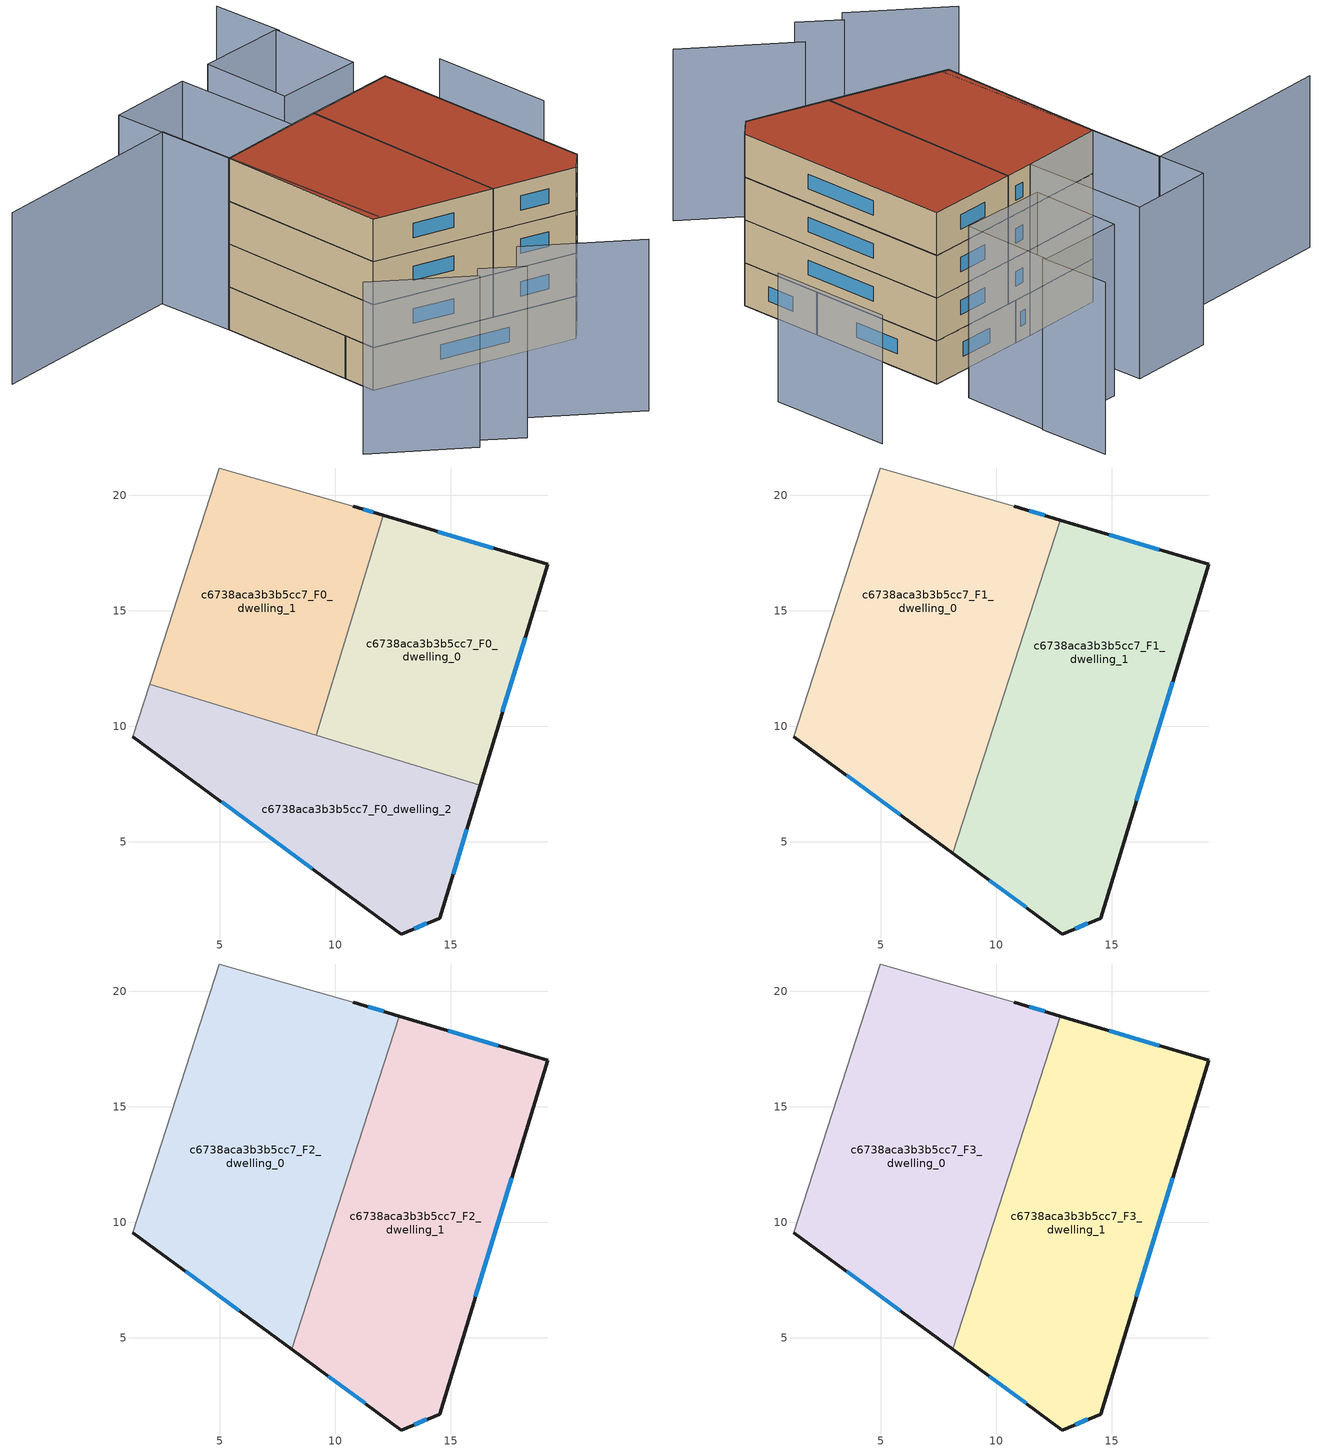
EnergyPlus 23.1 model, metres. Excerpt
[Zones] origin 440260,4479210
c6738aca3b3b5cc7_F0_dwelling_0
 floor ground (EU_floor_Construction): 16.27,7.46 19.18,17.01 12.08,19.14 9.17,9.62 z0
 wall outside (EU_wall_Construction): 12.08,19.14 19.18,17.01 16.27,7.46 z0:3
 wall to c6738aca3b3b5cc7_F0_dwelling_1 (EU_wall_Construction): 9.17,9.62 12.08,19.14 z0:3
 wall to c6738aca3b3b5cc7_F0_dwelling_2 (EU_wall_Construction): 16.27,7.46 9.17,9.62 z0:3
 window (EU_Window_Construction): 14.43,18.44 16.83,17.72 / 18.22,13.85 17.23,10.63 z0.99:2.01
c6738aca3b3b5cc7_F0_dwelling_1
 floor ground (EU_floor_Construction): 9.17,9.62 12.08,19.14 10.77,19.53 4.97,21.19 1.96,11.83 z0
 wall outside (EU_wall_Construction): 10.77,19.53 12.08,19.14 z0:3
 wall adiabatic (EU_wall_Construction): 1.96,11.83 4.97,21.19 10.77,19.53 z0:3
 wall to c6738aca3b3b5cc7_F0_dwelling_2 (EU_wall_Construction): 9.17,9.62 1.96,11.83 z0:3
 window (EU_Window_Construction): 11.2,19.4 11.64,19.27 z0.99:2.01
c6738aca3b3b5cc7_F0_dwelling_2
 floor ground (EU_floor_Construction): 14.51,1.7 16.27,7.46 1.96,11.83 1.23,9.56 12.86,1.01 z0
 wall outside (EU_wall_Construction): 16.27,7.46 14.51,1.7 12.86,1.01 1.23,9.56 z0:3
 wall adiabatic (EU_wall_Construction): 1.23,9.56 1.96,11.83 z0:3
 window (EU_Window_Construction): 15.68,5.55 15.09,3.61 / 13.96,1.47 13.4,1.24 / 9,3.85 5.09,6.73 z0.99:2.01
c6738aca3b3b5cc7_F1_dwelling_0
 floor to c6738aca3b3b5cc7_F0_dwelling_1 (EU_floor_Construction): 9.17,9.62 12.08,19.14 10.77,19.53 4.97,21.19 1.96,11.82 z3
 floor to c6738aca3b3b5cc7_F0_dwelling_2 (EU_floor_Construction): 8.11,4.51 9.7,9.46 1.96,11.82 1.23,9.56 z3
 floor to c6738aca3b3b5cc7_F0_dwelling_0 (EU_floor_Construction): 9.7,9.46 12.76,18.94 12.08,19.14 9.17,9.62 z3
 wall outside (EU_wall_Construction): 8.11,4.51 1.23,9.56 / 10.77,19.53 12.76,18.94 z3:6
 wall adiabatic (EU_wall_Construction): 1.23,9.56 4.97,21.19 10.77,19.53 z3:6
 wall to c6738aca3b3b5cc7_F1_dwelling_1 (EU_wall_Construction): 12.76,18.94 8.11,4.51 z3:6
 window (EU_Window_Construction): 5.83,6.18 3.51,7.89 / 11.43,19.34 12.1,19.13 z3.99:5.01
c6738aca3b3b5cc7_F1_dwelling_1
 floor to c6738aca3b3b5cc7_F0_dwelling_0 (EU_floor_Construction): 16.27,7.46 19.18,17.01 12.76,18.94 9.7,9.46 z3
 floor to c6738aca3b3b5cc7_F0_dwelling_2 (EU_floor_Construction): 14.51,1.7 16.27,7.46 9.7,9.46 8.11,4.51 12.86,1.01 z3
 wall outside (EU_wall_Construction): 12.76,18.94 19.18,17.01 14.51,1.7 12.86,1.01 8.11,4.51 z3:6
 window (EU_Window_Construction): 11.28,2.17 9.68,3.35 / 14.89,18.3 17.05,17.65 / 17.63,11.94 16.06,6.78 / 13.96,1.47 13.4,1.24 z3.99:5.01
c6738aca3b3b5cc7_F2_dwelling_0
 floor to c6738aca3b3b5cc7_F1_dwelling_0 (EU_floor_Construction): 8.11,4.51 12.76,18.94 10.77,19.53 4.97,21.19 1.23,9.56 z6
 wall outside (EU_wall_Construction): 8.11,4.51 1.23,9.56 / 10.77,19.53 12.76,18.94 z6:9
 wall adiabatic (EU_wall_Construction): 1.23,9.56 4.97,21.19 10.77,19.53 z6:9
 wall to c6738aca3b3b5cc7_F2_dwelling_1 (EU_wall_Construction): 12.76,18.94 8.11,4.51 z6:9
 window (EU_Window_Construction): 5.83,6.18 3.51,7.89 / 11.43,19.34 12.1,19.13 z6.99:8.01
c6738aca3b3b5cc7_F2_dwelling_1
 floor to c6738aca3b3b5cc7_F1_dwelling_1 (EU_floor_Construction): 14.51,1.7 19.18,17.01 12.76,18.94 8.11,4.51 12.86,1.01 z6
 wall outside (EU_wall_Construction): 12.76,18.94 19.18,17.01 14.51,1.7 12.86,1.01 8.11,4.51 z6:9
 window (EU_Window_Construction): 11.28,2.17 9.68,3.35 / 14.89,18.3 17.05,17.65 / 17.63,11.94 16.06,6.78 / 13.96,1.47 13.4,1.24 z6.99:8.01
c6738aca3b3b5cc7_F3_dwelling_0
 floor to c6738aca3b3b5cc7_F2_dwelling_0 (EU_floor_Construction): 8.11,4.51 12.76,18.94 10.77,19.53 4.97,21.19 1.23,9.56 z9
 wall outside (EU_wall_Construction): 8.11,4.51 1.23,9.56 / 10.77,19.53 12.76,18.94 z9:12
 wall adiabatic (EU_wall_Construction): 1.23,9.56 4.97,21.19 10.77,19.53 z9:12
 wall to c6738aca3b3b5cc7_F3_dwelling_1 (EU_wall_Construction): 12.76,18.94 8.11,4.51 z9:12
 window (EU_Window_Construction): 5.83,6.18 3.51,7.89 / 11.43,19.34 12.1,19.13 z9.99:11.01
 roof outside (EU_roof_Construction): 12.76,18.94 8.11,4.51 1.23,9.56 4.97,21.19 10.77,19.53 z12
c6738aca3b3b5cc7_F3_dwelling_1
 floor to c6738aca3b3b5cc7_F2_dwelling_1 (EU_floor_Construction): 14.51,1.7 19.18,17.01 12.76,18.94 8.11,4.51 12.86,1.01 z9
 wall outside (EU_wall_Construction): 12.76,18.94 19.18,17.01 14.51,1.7 12.86,1.01 8.11,4.51 z9:12
 window (EU_Window_Construction): 11.28,2.17 9.68,3.35 / 14.89,18.3 17.05,17.65 / 17.63,11.94 16.06,6.78 / 13.96,1.47 13.4,1.24 z9.99:11.01
 roof outside (EU_roof_Construction): 19.18,17.01 14.51,1.7 12.86,1.01 8.11,4.51 12.76,18.94 z12
shading: 1.56,-0.1 5.93,-7.12 / -2.18,0.85 -0.56,-1.8 / -6.85,6.55 -3.01,0.34 / -7.34,30.34 6.51,26.4 / 6.51,26.4 1.69,9.43 / 23.41,30.48 22.06,25.57 / 20.03,19.59 14.04,21.52 / 14.04,21.52 16.02,27.71 / 16.02,27.71 22.02,25.78 / 22.02,25.78 20.03,19.59 / 10.77,19.53 4.97,21.19 / 4.97,21.19 7.44,29.82 / 7.44,29.82 13.23,28.17 / 13.23,28.17 10.77,19.53 z0:12; 25.49,9.06 27.96,17.3 z0:9
[Building]
EU S2 Campaign: North Axis=0; Terrain=City; Solar Distribution=FullExterior
[Site:Location]
Madrid: Latitude=40.5; Longitude=-3.5; Time Zone=1; Elevation=609
[SizingPeriod:WeatherFileDays]
AnnualSizingPeriod: Begin Month=1; Begin Day of Month=1; End Month=12; End Day of Month=31; Day of Week for Start Day=Monday; Use Weather File Daylight Saving Period=No; Use Weather File Rain and Snow Indicators=No
[MATERIAL]
EU_InternalMass_Material: Roughness=MediumRough; Thickness=0.1; Conductivity=1; Density=1800; Specific Heat=900; Thermal Absorptance=0.9; Solar Absorptance=0.7; Visible Absorptance=0.7
[MATERIAL:NOMASS] Roughness=MediumRough; Thermal Absorptance=0.9; Solar Absorptance=0.7; Visible Absorptance=0.7
Name | Thermal Resistance
EU_wall_NoMass | 0.609216
EU_roof_NoMass | 0.513268
EU_floor_NoMass | 0.568163
[WINDOWMATERIAL:SIMPLEGLAZINGSYSTEM]
EU_Window_SimpleGlazing: UFactor=5.50606; Solar Heat Gain Coefficient=0.85; Visible Transmittance=0.85
[CONSTRUCTION]
EU_wall_Construction: EU_wall_NoMass
EU_roof_Construction: EU_roof_NoMass
EU_floor_Construction: EU_floor_NoMass
EU_InternalMass_Construction: EU_InternalMass_Material
EU_Window_Construction: EU_Window_SimpleGlazing
[ZONE] Type=1; Multiplier=1; Ceiling Height=autocalculate; Floor Area=autocalculate; Part of Total Floor Area=Yes
Name | Volume
c6738aca3b3b5cc7_F0_dwelling_0 | 221.822
c6738aca3b3b5cc7_F1_dwelling_0; c6738aca3b3b5cc7_F2_dwelling_0; c6738aca3b3b5cc7_F3_dwelling_0 | 332.741
c6738aca3b3b5cc7_F0_dwelling_1 | 221.84
c6738aca3b3b5cc7_F1_dwelling_1; c6738aca3b3b5cc7_F2_dwelling_1; c6738aca3b3b5cc7_F3_dwelling_1 | 332.749
c6738aca3b3b5cc7_F0_dwelling_2 | 221.823
[INTERNALMASS] Construction=EU_InternalMass_Construction
Name | Zone or ZoneList | Surface Area
c6738aca3b3b5cc7_F0_dwelling_0_EU_InternalMass | c6738aca3b3b5cc7_F0_dwelling_0 | 73.9411
c6738aca3b3b5cc7_F0_dwelling_1_EU_InternalMass | c6738aca3b3b5cc7_F0_dwelling_1 | 73.9438
c6738aca3b3b5cc7_F0_dwelling_2_EU_InternalMass | c6738aca3b3b5cc7_F0_dwelling_2 | 73.941
c6738aca3b3b5cc7_F1_dwelling_0_EU_InternalMass | c6738aca3b3b5cc7_F1_dwelling_0 | 110.914
c6738aca3b3b5cc7_F1_dwelling_1_EU_InternalMass | c6738aca3b3b5cc7_F1_dwelling_1 | 110.916
c6738aca3b3b5cc7_F2_dwelling_0_EU_InternalMass | c6738aca3b3b5cc7_F2_dwelling_0 | 110.914
c6738aca3b3b5cc7_F2_dwelling_1_EU_InternalMass | c6738aca3b3b5cc7_F2_dwelling_1 | 110.916
c6738aca3b3b5cc7_F3_dwelling_0_EU_InternalMass | c6738aca3b3b5cc7_F3_dwelling_0 | 110.914
c6738aca3b3b5cc7_F3_dwelling_1_EU_InternalMass | c6738aca3b3b5cc7_F3_dwelling_1 | 110.916
[OTHEREQUIPMENT] Fuel Type=Electricity; Design Level Calculation Method=Watts/Area; Power per Zone Floor Area=1; Fraction Latent=0; Fraction Radiant=0; Fraction Lost=0; Carbon Dioxide Generation Rate=0; EndUse Subcategory=EU_Step8_InternalGains
Name | Zone or ZoneList or Space or SpaceList | Schedule
EU_Step8_InternalGain_c6738aca3b3b5cc7_F0_dwelling_0_f000 | c6738aca3b3b5cc7_F0_dwelling_0 | EU_Step8_GainSchedule_c6738aca3b3b5cc7_F0_dwelling_0_f000
EU_Step8_InternalGain_c6738aca3b3b5cc7_F0_dwelling_1_f000 | c6738aca3b3b5cc7_F0_dwelling_1 | EU_Step8_GainSchedule_c6738aca3b3b5cc7_F0_dwelling_1_f000
EU_Step8_InternalGain_c6738aca3b3b5cc7_F0_dwelling_2_f000 | c6738aca3b3b5cc7_F0_dwelling_2 | EU_Step8_GainSchedule_c6738aca3b3b5cc7_F0_dwelling_2_f000
EU_Step8_InternalGain_c6738aca3b3b5cc7_F1_dwelling_0_f000 | c6738aca3b3b5cc7_F1_dwelling_0 | EU_Step8_GainSchedule_c6738aca3b3b5cc7_F1_dwelling_0_f000
EU_Step8_InternalGain_c6738aca3b3b5cc7_F1_dwelling_1_f000 | c6738aca3b3b5cc7_F1_dwelling_1 | EU_Step8_GainSchedule_c6738aca3b3b5cc7_F1_dwelling_1_f000
EU_Step8_InternalGain_c6738aca3b3b5cc7_F2_dwelling_0_f000 | c6738aca3b3b5cc7_F2_dwelling_0 | EU_Step8_GainSchedule_c6738aca3b3b5cc7_F2_dwelling_0_f000
EU_Step8_InternalGain_c6738aca3b3b5cc7_F2_dwelling_1_f000 | c6738aca3b3b5cc7_F2_dwelling_1 | EU_Step8_GainSchedule_c6738aca3b3b5cc7_F2_dwelling_1_f000
EU_Step8_InternalGain_c6738aca3b3b5cc7_F3_dwelling_0_f000 | c6738aca3b3b5cc7_F3_dwelling_0 | EU_Step8_GainSchedule_c6738aca3b3b5cc7_F3_dwelling_0_f000
EU_Step8_InternalGain_c6738aca3b3b5cc7_F3_dwelling_1_f000 | c6738aca3b3b5cc7_F3_dwelling_1 | EU_Step8_GainSchedule_c6738aca3b3b5cc7_F3_dwelling_1_f000
[ZONEVENTILATION:DESIGNFLOWRATE] Schedule=EU_AlwaysOn; Design Flow Rate Calculation Method=AirChanges/Hour; Air Changes per Hour=0.752966; Ventilation Type=Natural; Fan Pressure Rise=0; Fan Total Efficiency=1; Constant Term Coefficient=1; Temperature Term Coefficient=0; Velocity Term Coefficient=0; Velocity Squared Term Coefficient=0; Minimum Indoor Temperature=-100; Maximum Indoor Temperature=100; Delta Temperature=-100; Minimum Outdoor Temperature=-100; Maximum Outdoor Temperature=100; Maximum Wind Speed=40
Name | Zone or ZoneList or Space or SpaceList
EU_ConstantAir_c6738aca3b3b5cc7_F0_dwelling_0 | c6738aca3b3b5cc7_F0_dwelling_0
EU_ConstantAir_c6738aca3b3b5cc7_F0_dwelling_1 | c6738aca3b3b5cc7_F0_dwelling_1
EU_ConstantAir_c6738aca3b3b5cc7_F0_dwelling_2 | c6738aca3b3b5cc7_F0_dwelling_2
EU_ConstantAir_c6738aca3b3b5cc7_F1_dwelling_0 | c6738aca3b3b5cc7_F1_dwelling_0
EU_ConstantAir_c6738aca3b3b5cc7_F1_dwelling_1 | c6738aca3b3b5cc7_F1_dwelling_1
EU_ConstantAir_c6738aca3b3b5cc7_F2_dwelling_0 | c6738aca3b3b5cc7_F2_dwelling_0
EU_ConstantAir_c6738aca3b3b5cc7_F2_dwelling_1 | c6738aca3b3b5cc7_F2_dwelling_1
EU_ConstantAir_c6738aca3b3b5cc7_F3_dwelling_0 | c6738aca3b3b5cc7_F3_dwelling_0
EU_ConstantAir_c6738aca3b3b5cc7_F3_dwelling_1 | c6738aca3b3b5cc7_F3_dwelling_1
[HVACTEMPLATE:THERMOSTAT] Constant Heating Setpoint=20; Constant Cooling Setpoint=50
EU_HeatOnly_c6738aca3b3b5cc7_F0_dwelling_0; EU_HeatOnly_c6738aca3b3b5cc7_F0_dwelling_1; EU_HeatOnly_c6738aca3b3b5cc7_F0_dwelling_2; EU_HeatOnly_c6738aca3b3b5cc7_F1_dwelling_0; EU_HeatOnly_c6738aca3b3b5cc7_F1_dwelling_1; EU_HeatOnly_c6738aca3b3b5cc7_F2_dwelling_0; EU_HeatOnly_c6738aca3b3b5cc7_F2_dwelling_1; EU_HeatOnly_c6738aca3b3b5cc7_F3_dwelling_0; EU_HeatOnly_c6738aca3b3b5cc7_F3_dwelling_1
[HVACTEMPLATE:ZONE:IDEALLOADSAIRSYSTEM] System Availability Schedule=EU_AlwaysOn; Maximum Heating Supply Air Temperature=50; Minimum Cooling Supply Air Temperature=13; Maximum Heating Supply Air Humidity Ratio=0.0156; Minimum Cooling Supply Air Humidity Ratio=0.0077; Heating Limit=NoLimit; Cooling Limit=NoLimit; Heating Availability Schedule=EU_AlwaysOn; Cooling Availability Schedule=EU_CoolingOff; Dehumidification Control Type=ConstantSensibleHeatRatio; Cooling Sensible Heat Ratio=0.7; Dehumidification Setpoint=60; Humidification Control Type=None; Humidification Setpoint=30; Outdoor Air Method=None; Outdoor Air Flow Rate per Person=0.00944; Outdoor Air Flow Rate per Zone Floor Area=0; Outdoor Air Flow Rate per Zone=0; Demand Controlled Ventilation Type=None; Outdoor Air Economizer Type=NoEconomizer; Heat Recovery Type=None; Sensible Heat Recovery Effectiveness=0.7; Latent Heat Recovery Effectiveness=0.65
Name | Template Thermostat
c6738aca3b3b5cc7_F0_dwelling_0 | EU_HeatOnly_c6738aca3b3b5cc7_F0_dwelling_0
c6738aca3b3b5cc7_F0_dwelling_1 | EU_HeatOnly_c6738aca3b3b5cc7_F0_dwelling_1
c6738aca3b3b5cc7_F0_dwelling_2 | EU_HeatOnly_c6738aca3b3b5cc7_F0_dwelling_2
c6738aca3b3b5cc7_F1_dwelling_0 | EU_HeatOnly_c6738aca3b3b5cc7_F1_dwelling_0
c6738aca3b3b5cc7_F1_dwelling_1 | EU_HeatOnly_c6738aca3b3b5cc7_F1_dwelling_1
c6738aca3b3b5cc7_F2_dwelling_0 | EU_HeatOnly_c6738aca3b3b5cc7_F2_dwelling_0
c6738aca3b3b5cc7_F2_dwelling_1 | EU_HeatOnly_c6738aca3b3b5cc7_F2_dwelling_1
c6738aca3b3b5cc7_F3_dwelling_0 | EU_HeatOnly_c6738aca3b3b5cc7_F3_dwelling_0
c6738aca3b3b5cc7_F3_dwelling_1 | EU_HeatOnly_c6738aca3b3b5cc7_F3_dwelling_1
[SIZING:ZONE] Zone Cooling Design Supply Air Temperature Input Method=SupplyAirTemperature; Zone Cooling Design Supply Air Temperature=13; Zone Heating Design Supply Air Temperature Input Method=SupplyAirTemperature; Zone Heating Design Supply Air Temperature=50; Zone Cooling Design Supply Air Humidity Ratio=0.008; Zone Heating Design Supply Air Humidity Ratio=0.008; Cooling Design Air Flow Method=DesignDay; Cooling Design Air Flow Rate=0; Cooling Minimum Air Flow per Zone Floor Area=0.000762; Cooling Minimum Air Flow=0; Cooling Minimum Air Flow Fraction=0.2; Heating Design Air Flow Method=DesignDay; Heating Design Air Flow Rate=0; Heating Maximum Air Flow per Zone Floor Area=0.002032; Heating Maximum Air Flow=0.141576; Heating Maximum Air Flow Fraction=0.3; Account for Dedicated Outdoor Air System=No; Dedicated Outdoor Air System Control Strategy=NeutralSupplyAir; Dedicated Outdoor Air Low Setpoint Temperature for Design=autosize; Dedicated Outdoor Air High Setpoint Temperature for Design=autosize; Zone Load Sizing Method=Sensible Load Only No Latent Load; Zone Latent Cooling Design Supply Air Humidity Ratio Input Method=HumidityRatioDifference; Zone Cooling Design Supply Air Humidity Ratio Difference=0.005; Zone Latent Heating Design Supply Air Humidity Ratio Input Method=HumidityRatioDifference; Zone Humidification Design Supply Air Humidity Ratio Difference=0.005
c6738aca3b3b5cc7_F0_dwelling_0; c6738aca3b3b5cc7_F0_dwelling_1; c6738aca3b3b5cc7_F0_dwelling_2; c6738aca3b3b5cc7_F1_dwelling_0; c6738aca3b3b5cc7_F1_dwelling_1; c6738aca3b3b5cc7_F2_dwelling_0; c6738aca3b3b5cc7_F2_dwelling_1; c6738aca3b3b5cc7_F3_dwelling_0; c6738aca3b3b5cc7_F3_dwelling_1
[SCHEDULE:CONSTANT]
Name | Hourly Value
EU_AlwaysOn | 1
EU_CoolingOff | 0
[SCHEDULE:FILE] Column Number=1; Rows to Skip at Top=0; Number of Hours of Data=8760; Column Separator=Comma; Interpolate to Timestep=No; Minutes per Item=60; Adjust Schedule for Daylight Savings=Yes
Name | File
EU_Step8_GainSchedule_c6738aca3b3b5cc7_F0_dwelling_0_f000 | ../../schedules/c6738aca3b3b5cc7/c6738aca3b3b5cc7_F0_dwelling_0_f000_gain.csv
EU_Step8_GainSchedule_c6738aca3b3b5cc7_F0_dwelling_1_f000 | ../../schedules/c6738aca3b3b5cc7/c6738aca3b3b5cc7_F0_dwelling_1_f000_gain.csv
EU_Step8_GainSchedule_c6738aca3b3b5cc7_F0_dwelling_2_f000 | ../../schedules/c6738aca3b3b5cc7/c6738aca3b3b5cc7_F0_dwelling_2_f000_gain.csv
EU_Step8_GainSchedule_c6738aca3b3b5cc7_F1_dwelling_0_f000 | ../../schedules/c6738aca3b3b5cc7/c6738aca3b3b5cc7_F1_dwelling_0_f000_gain.csv
EU_Step8_GainSchedule_c6738aca3b3b5cc7_F1_dwelling_1_f000 | ../../schedules/c6738aca3b3b5cc7/c6738aca3b3b5cc7_F1_dwelling_1_f000_gain.csv
EU_Step8_GainSchedule_c6738aca3b3b5cc7_F2_dwelling_0_f000 | ../../schedules/c6738aca3b3b5cc7/c6738aca3b3b5cc7_F2_dwelling_0_f000_gain.csv
EU_Step8_GainSchedule_c6738aca3b3b5cc7_F2_dwelling_1_f000 | ../../schedules/c6738aca3b3b5cc7/c6738aca3b3b5cc7_F2_dwelling_1_f000_gain.csv
EU_Step8_GainSchedule_c6738aca3b3b5cc7_F3_dwelling_0_f000 | ../../schedules/c6738aca3b3b5cc7/c6738aca3b3b5cc7_F3_dwelling_0_f000_gain.csv
EU_Step8_GainSchedule_c6738aca3b3b5cc7_F3_dwelling_1_f000 | ../../schedules/c6738aca3b3b5cc7/c6738aca3b3b5cc7_F3_dwelling_1_f000_gain.csv
